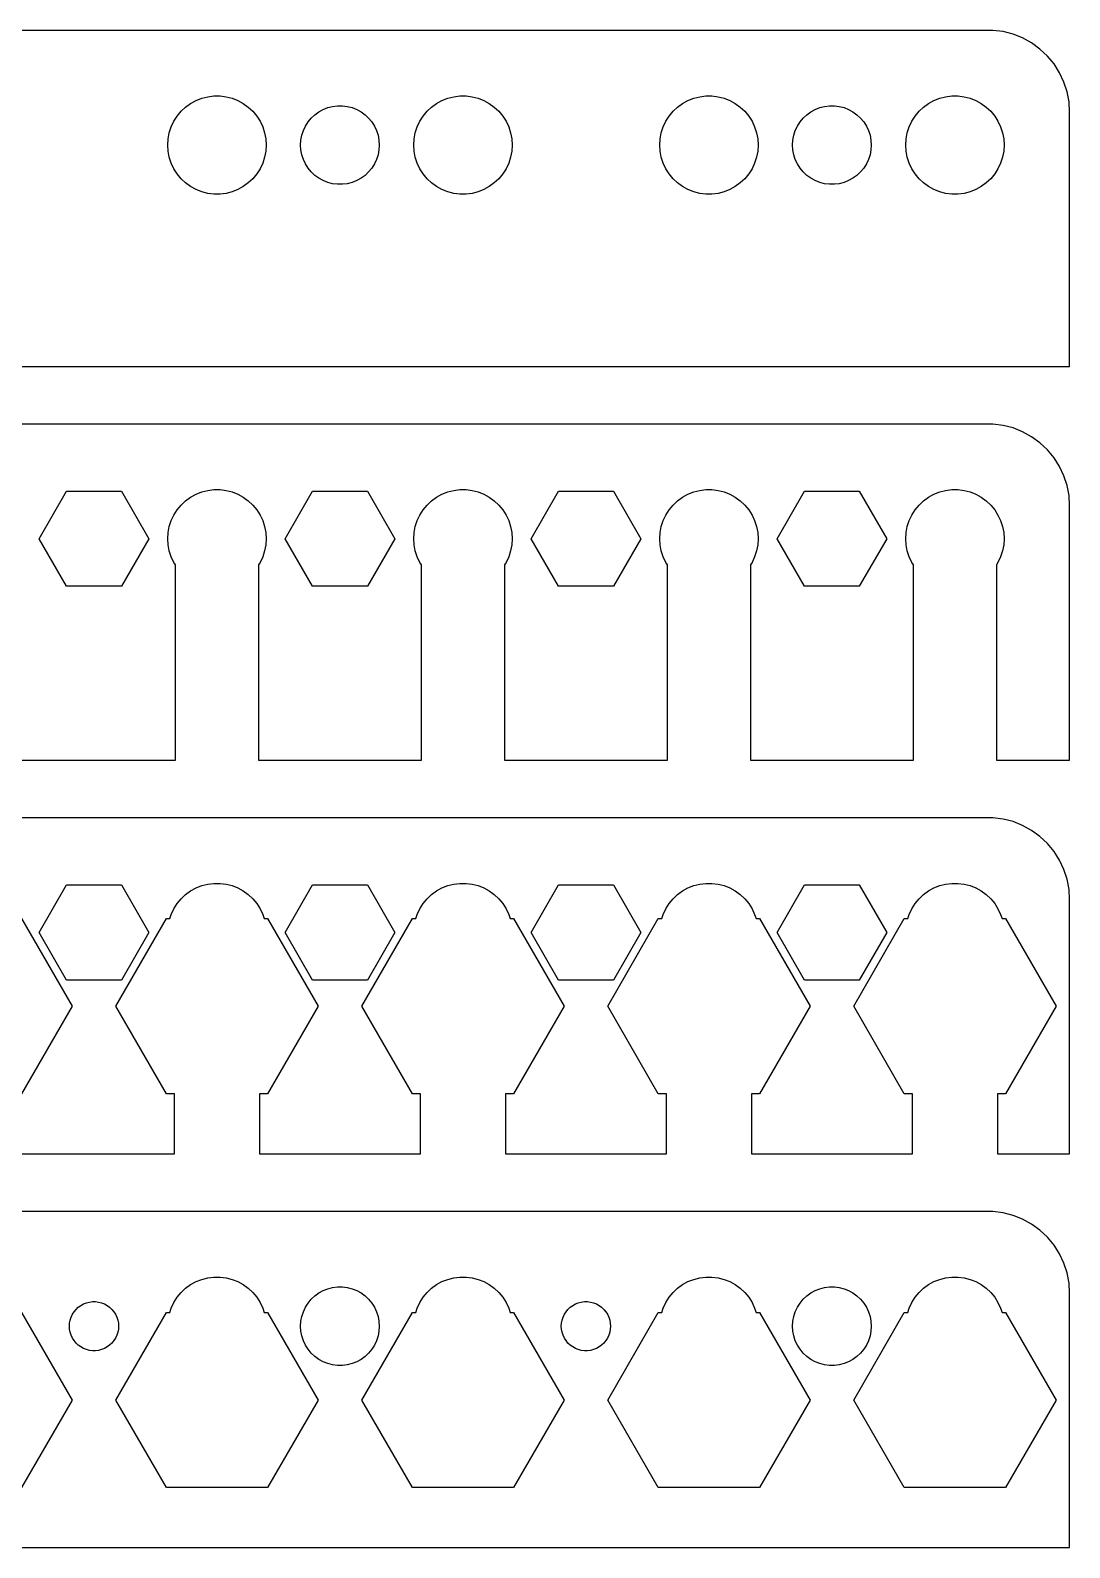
# Model space of a CAD drawing. Header units: metres. Extents: x -60 to 60, y 0 to 92.
# Drawn here: x -3.9 to 59.5, y 0 to 92.5 of the extents above; entities that cross this region are included whole.
import ezdxf

# ---------------------------------------------------------------- set-up
doc = ezdxf.new("R2010")
doc.units = ezdxf.units.M

msp = doc.modelspace()

# ---------------------------------------------------------------- linework, layer by layer
for p, q in [((54.8139, 92.4901), (-54.8139, 92.4901)), ((55.4369, 92.4114), (54.8139, 92.4901)), ((56.0451, 92.2553), (55.4369, 92.4114)), ((56.6289, 92.0241), (56.0451, 92.2553)), ((57.1791, 91.7216), (56.6289, 92.0241)), ((57.6871, 91.3526), (57.1791, 91.7216)), ((58.1448, 90.9227), (57.6871, 91.3526)), ((58.5451, 90.4389), (58.1448, 90.9227)), ((58.8815, 89.9088), (58.5451, 90.4389)), ((59.1489, 89.3406), (58.8815, 89.9088)), ((59.3429, 88.7434), (59.1489, 89.3406)), ((5.58772, 87.8115), (5.89252, 88.033)), ((5.89252, 88.033), (6.22266, 88.2145)), ((6.22266, 88.2145), (6.57294, 88.3532)), ((6.57294, 88.3532), (6.93785, 88.4469)), ((6.93785, 88.4469), (7.31161, 88.4941)), ((7.31161, 88.4941), (7.68837, 88.4941)), ((7.68837, 88.4941), (8.06213, 88.4469)), ((8.06213, 88.4469), (8.42705, 88.3532)), ((8.42705, 88.3532), (8.77733, 88.2145)), ((8.77733, 88.2145), (9.10747, 88.033)), ((9.10747, 88.033), (9.41226, 87.8115)), ((14.5503, 87.8575), (14.8493, 87.8953)), ((14.8493, 87.8953), (15.1507, 87.8953)), ((15.1507, 87.8953), (15.4497, 87.8575)), ((20.5877, 87.8115), (20.8925, 88.033)), ((20.8925, 88.033), (21.2227, 88.2145)), ((21.2227, 88.2145), (21.5729, 88.3532)), ((21.5729, 88.3532), (21.9379, 88.4469)), ((21.9379, 88.4469), (22.3116, 88.4941)), ((22.3116, 88.4941), (22.6884, 88.4941)), ((22.6884, 88.4941), (23.0621, 88.4469)), ((23.0621, 88.4469), (23.427, 88.3532)), ((23.427, 88.3532), (23.7773, 88.2145)), ((23.7773, 88.2145), (24.1075, 88.033)), ((24.1075, 88.033), (24.4123, 87.8115)), ((35.5877, 87.8115), (35.8925, 88.033)), ((35.8925, 88.033), (36.2227, 88.2145)), ((36.2227, 88.2145), (36.5729, 88.3532)), ((36.5729, 88.3532), (36.9379, 88.4469)), ((36.9379, 88.4469), (37.3116, 88.4941)), ((37.3116, 88.4941), (37.6884, 88.4941)), ((37.6884, 88.4941), (38.0621, 88.4469)), ((38.0621, 88.4469), (38.427, 88.3532)), ((38.427, 88.3532), (38.7773, 88.2145)), ((38.7773, 88.2145), (39.1075, 88.033)), ((39.1075, 88.033), (39.4123, 87.8115)), ((44.5503, 87.8575), (44.8493, 87.8953)), ((44.8493, 87.8953), (45.1507, 87.8953)), ((45.1507, 87.8953), (45.4497, 87.8575)), ((50.5877, 87.8115), (50.8925, 88.033)), ((50.8925, 88.033), (51.2227, 88.2145)), ((51.2227, 88.2145), (51.5729, 88.3532)), ((51.5729, 88.3532), (51.9379, 88.4469)), ((51.9379, 88.4469), (52.3116, 88.4941)), ((52.3116, 88.4941), (52.6884, 88.4941)), ((52.6884, 88.4941), (53.0621, 88.4469)), ((53.0621, 88.4469), (53.427, 88.3532)), ((53.427, 88.3532), (53.7773, 88.2145)), ((53.7773, 88.2145), (54.1075, 88.033)), ((54.1075, 88.033), (54.4123, 87.8115)), ((59.4606, 88.1267), (59.3429, 88.7434)), ((59.5, 87.5), (59.4606, 88.1267)), ((4.71066, 86.6044), (4.87108, 86.9453)), ((4.87108, 86.9453), (5.07294, 87.2634)), ((5.07294, 87.2634), (5.31308, 87.5536)), ((5.31308, 87.5536), (5.58772, 87.8115)), ((9.41226, 87.8115), (9.6869, 87.5536)), ((9.6869, 87.5536), (9.92705, 87.2634)), ((9.92705, 87.2634), (10.1289, 86.9453)), ((10.1289, 86.9453), (10.2893, 86.6044)), ((13.0583, 86.9107), (13.2505, 87.1429)), ((13.2505, 87.1429), (13.4702, 87.3492)), ((13.4702, 87.3492), (13.714, 87.5264)), ((13.714, 87.5264), (13.9781, 87.6716)), ((13.9781, 87.6716), (14.2583, 87.7825)), ((14.2583, 87.7825), (14.5503, 87.8575)), ((15.4497, 87.8575), (15.7416, 87.7825)), ((15.7416, 87.7825), (16.0219, 87.6716)), ((16.0219, 87.6716), (16.286, 87.5264)), ((16.286, 87.5264), (16.5298, 87.3492)), ((16.5298, 87.3492), (16.7495, 87.1429)), ((16.7495, 87.1429), (16.9416, 86.9107)), ((19.7107, 86.6044), (19.8711, 86.9453)), ((19.8711, 86.9453), (20.0729, 87.2634)), ((20.0729, 87.2634), (20.3131, 87.5536)), ((20.3131, 87.5536), (20.5877, 87.8115)), ((24.4123, 87.8115), (24.6869, 87.5536)), ((24.6869, 87.5536), (24.927, 87.2634)), ((24.927, 87.2634), (25.1289, 86.9453)), ((25.1289, 86.9453), (25.2893, 86.6044)), ((34.7107, 86.6044), (34.8711, 86.9453)), ((34.8711, 86.9453), (35.0729, 87.2634)), ((35.0729, 87.2634), (35.3131, 87.5536)), ((35.3131, 87.5536), (35.5877, 87.8115)), ((39.4123, 87.8115), (39.6869, 87.5536)), ((39.6869, 87.5536), (39.927, 87.2634)), ((39.927, 87.2634), (40.1289, 86.9453)), ((40.1289, 86.9453), (40.2893, 86.6044)), ((43.0583, 86.9107), (43.2505, 87.1429)), ((43.2505, 87.1429), (43.4702, 87.3492)), ((43.4702, 87.3492), (43.714, 87.5264)), ((43.714, 87.5264), (43.9781, 87.6716)), ((43.9781, 87.6716), (44.2583, 87.7825)), ((44.2583, 87.7825), (44.5503, 87.8575)), ((45.4497, 87.8575), (45.7416, 87.7825)), ((45.7416, 87.7825), (46.0219, 87.6716)), ((46.0219, 87.6716), (46.286, 87.5264)), ((46.286, 87.5264), (46.5298, 87.3492)), ((46.5298, 87.3492), (46.7495, 87.1429)), ((46.7495, 87.1429), (46.9416, 86.9107)), ((49.7107, 86.6044), (49.8711, 86.9453)), ((49.8711, 86.9453), (50.0729, 87.2634)), ((50.0729, 87.2634), (50.3131, 87.5536)), ((50.3131, 87.5536), (50.5877, 87.8115)), ((54.4123, 87.8115), (54.6869, 87.5536)), ((54.6869, 87.5536), (54.927, 87.2634)), ((54.927, 87.2634), (55.1289, 86.9453)), ((55.1289, 86.9453), (55.2893, 86.6044)), ((59.5, 72), (59.5, 87.5)), ((4.52365, 85.876), (4.59424, 86.2461)), ((4.59424, 86.2461), (4.71066, 86.6044)), ((10.2893, 86.6044), (10.4057, 86.2461)), ((10.4057, 86.2461), (10.4763, 85.876)), ((12.6189, 85.8008), (12.6754, 86.0968)), ((12.6754, 86.0968), (12.7685, 86.3835)), ((12.7685, 86.3835), (12.8969, 86.6562)), ((12.8969, 86.6562), (13.0583, 86.9107)), ((16.9416, 86.9107), (17.1031, 86.6562)), ((17.1031, 86.6562), (17.2315, 86.3835)), ((17.2315, 86.3835), (17.3246, 86.0968)), ((17.3246, 86.0968), (17.3811, 85.8008)), ((19.5237, 85.876), (19.5942, 86.2461)), ((19.5942, 86.2461), (19.7107, 86.6044)), ((25.2893, 86.6044), (25.4057, 86.2461)), ((25.4057, 86.2461), (25.4763, 85.876)), ((34.5237, 85.876), (34.5942, 86.2461)), ((34.5942, 86.2461), (34.7107, 86.6044)), ((40.2893, 86.6044), (40.4057, 86.2461)), ((40.4057, 86.2461), (40.4763, 85.876)), ((42.6189, 85.8008), (42.6754, 86.0968)), ((42.6754, 86.0968), (42.7685, 86.3835)), ((42.7685, 86.3835), (42.8969, 86.6562)), ((42.8969, 86.6562), (43.0583, 86.9107)), ((46.9416, 86.9107), (47.1031, 86.6562)), ((47.1031, 86.6562), (47.2315, 86.3835)), ((47.2315, 86.3835), (47.3246, 86.0968)), ((47.3246, 86.0968), (47.3811, 85.8008)), ((49.5237, 85.876), (49.5942, 86.2461)), ((49.5942, 86.2461), (49.7107, 86.6044)), ((55.2893, 86.6044), (55.4057, 86.2461)), ((55.4057, 86.2461), (55.4763, 85.876)), ((4.5, 85.5), (4.52365, 85.876)), ((4.52365, 85.124), (4.5, 85.5)), ((4.59424, 84.7539), (4.52365, 85.124)), ((10.4763, 85.124), (10.4057, 84.7539)), ((10.4763, 85.876), (10.5, 85.5)), ((10.5, 85.5), (10.4763, 85.124)), ((12.6, 85.5), (12.6189, 85.8008)), ((12.6189, 85.1992), (12.6, 85.5)), ((12.6754, 84.9031), (12.6189, 85.1992)), ((17.3811, 85.1992), (17.3246, 84.9031)), ((17.3811, 85.8008), (17.4, 85.5)), ((17.4, 85.5), (17.3811, 85.1992)), ((19.5, 85.5), (19.5237, 85.876)), ((19.5237, 85.124), (19.5, 85.5)), ((19.5942, 84.7539), (19.5237, 85.124)), ((25.4763, 85.124), (25.4057, 84.7539)), ((25.4763, 85.876), (25.5, 85.5)), ((25.5, 85.5), (25.4763, 85.124)), ((34.5, 85.5), (34.5237, 85.876)), ((34.5237, 85.124), (34.5, 85.5)), ((34.5942, 84.7539), (34.5237, 85.124)), ((40.4763, 85.124), (40.4057, 84.7539)), ((40.4763, 85.876), (40.5, 85.5)), ((40.5, 85.5), (40.4763, 85.124)), ((42.6, 85.5), (42.6189, 85.8008)), ((42.6189, 85.1992), (42.6, 85.5)), ((42.6754, 84.9031), (42.6189, 85.1992)), ((47.3811, 85.1992), (47.3246, 84.9031)), ((47.3811, 85.8008), (47.4, 85.5)), ((47.4, 85.5), (47.3811, 85.1992)), ((49.5, 85.5), (49.5237, 85.876)), ((49.5237, 85.124), (49.5, 85.5)), ((49.5942, 84.7539), (49.5237, 85.124)), ((55.4763, 85.124), (55.4057, 84.7539)), ((55.4763, 85.876), (55.5, 85.5)), ((55.5, 85.5), (55.4763, 85.124)), ((4.71066, 84.3956), (4.59424, 84.7539)), ((4.87108, 84.0547), (4.71066, 84.3956)), ((10.2893, 84.3956), (10.1289, 84.0547)), ((10.4057, 84.7539), (10.2893, 84.3956)), ((12.7685, 84.6165), (12.6754, 84.9031)), ((12.8969, 84.3438), (12.7685, 84.6165)), ((13.0583, 84.0893), (12.8969, 84.3438)), ((17.1031, 84.3438), (16.9416, 84.0893)), ((17.2315, 84.6165), (17.1031, 84.3438)), ((17.3246, 84.9031), (17.2315, 84.6165)), ((19.7107, 84.3956), (19.5942, 84.7539)), ((19.8711, 84.0547), (19.7107, 84.3956)), ((25.2893, 84.3956), (25.1289, 84.0547)), ((25.4057, 84.7539), (25.2893, 84.3956)), ((34.7107, 84.3956), (34.5942, 84.7539)), ((34.8711, 84.0547), (34.7107, 84.3956)), ((40.2893, 84.3956), (40.1289, 84.0547)), ((40.4057, 84.7539), (40.2893, 84.3956)), ((42.7685, 84.6165), (42.6754, 84.9031)), ((42.8969, 84.3438), (42.7685, 84.6165)), ((43.0583, 84.0893), (42.8969, 84.3438)), ((47.1031, 84.3438), (46.9416, 84.0893)), ((47.2315, 84.6165), (47.1031, 84.3438)), ((47.3246, 84.9031), (47.2315, 84.6165)), ((49.7107, 84.3956), (49.5942, 84.7539)), ((49.8711, 84.0547), (49.7107, 84.3956)), ((55.2893, 84.3956), (55.1289, 84.0547)), ((55.4057, 84.7539), (55.2893, 84.3956)), ((5.07294, 83.7366), (4.87108, 84.0547)), ((5.31308, 83.4464), (5.07294, 83.7366)), ((5.58772, 83.1884), (5.31308, 83.4464)), ((9.6869, 83.4464), (9.41226, 83.1884)), ((9.92705, 83.7366), (9.6869, 83.4464)), ((10.1289, 84.0547), (9.92705, 83.7366)), ((13.2505, 83.8571), (13.0583, 84.0893)), ((13.4702, 83.6508), (13.2505, 83.8571)), ((13.714, 83.4736), (13.4702, 83.6508)), ((13.9781, 83.3284), (13.714, 83.4736)), ((14.2583, 83.2175), (13.9781, 83.3284)), ((16.0219, 83.3284), (15.7416, 83.2175)), ((16.286, 83.4736), (16.0219, 83.3284)), ((16.5298, 83.6508), (16.286, 83.4736)), ((16.7495, 83.8571), (16.5298, 83.6508)), ((16.9416, 84.0893), (16.7495, 83.8571)), ((20.0729, 83.7366), (19.8711, 84.0547)), ((20.3131, 83.4464), (20.0729, 83.7366)), ((20.5877, 83.1884), (20.3131, 83.4464)), ((24.6869, 83.4464), (24.4123, 83.1884)), ((24.927, 83.7366), (24.6869, 83.4464)), ((25.1289, 84.0547), (24.927, 83.7366)), ((35.0729, 83.7366), (34.8711, 84.0547)), ((35.3131, 83.4464), (35.0729, 83.7366)), ((35.5877, 83.1884), (35.3131, 83.4464)), ((39.6869, 83.4464), (39.4123, 83.1884)), ((39.927, 83.7366), (39.6869, 83.4464)), ((40.1289, 84.0547), (39.927, 83.7366)), ((43.2505, 83.8571), (43.0583, 84.0893)), ((43.4702, 83.6508), (43.2505, 83.8571)), ((43.714, 83.4736), (43.4702, 83.6508)), ((43.9781, 83.3284), (43.714, 83.4736)), ((44.2583, 83.2175), (43.9781, 83.3284)), ((46.0219, 83.3284), (45.7416, 83.2175)), ((46.286, 83.4736), (46.0219, 83.3284)), ((46.5298, 83.6508), (46.286, 83.4736)), ((46.7495, 83.8571), (46.5298, 83.6508)), ((46.9416, 84.0893), (46.7495, 83.8571)), ((50.0729, 83.7366), (49.8711, 84.0547)), ((50.3131, 83.4464), (50.0729, 83.7366)), ((50.5877, 83.1884), (50.3131, 83.4464)), ((54.6869, 83.4464), (54.4123, 83.1884)), ((54.927, 83.7366), (54.6869, 83.4464)), ((55.1289, 84.0547), (54.927, 83.7366)), ((5.89252, 82.967), (5.58772, 83.1884)), ((6.22266, 82.7855), (5.89252, 82.967)), ((6.57294, 82.6468), (6.22266, 82.7855)), ((6.93785, 82.5531), (6.57294, 82.6468)), ((7.31161, 82.5059), (6.93785, 82.5531)), ((7.68837, 82.5059), (7.31161, 82.5059)), ((8.06213, 82.5531), (7.68837, 82.5059)), ((8.42705, 82.6468), (8.06213, 82.5531)), ((8.77733, 82.7855), (8.42705, 82.6468)), ((9.10747, 82.967), (8.77733, 82.7855)), ((9.41226, 83.1884), (9.10747, 82.967)), ((14.5503, 83.1425), (14.2583, 83.2175)), ((14.8493, 83.1047), (14.5503, 83.1425)), ((15.1507, 83.1047), (14.8493, 83.1047)), ((15.4497, 83.1425), (15.1507, 83.1047)), ((15.7416, 83.2175), (15.4497, 83.1425)), ((20.8925, 82.967), (20.5877, 83.1884)), ((21.2227, 82.7855), (20.8925, 82.967)), ((21.5729, 82.6468), (21.2227, 82.7855)), ((21.9379, 82.5531), (21.5729, 82.6468)), ((22.3116, 82.5059), (21.9379, 82.5531)), ((22.6884, 82.5059), (22.3116, 82.5059)), ((23.0621, 82.5531), (22.6884, 82.5059)), ((23.427, 82.6468), (23.0621, 82.5531)), ((23.7773, 82.7855), (23.427, 82.6468)), ((24.1075, 82.967), (23.7773, 82.7855)), ((24.4123, 83.1884), (24.1075, 82.967)), ((35.8925, 82.967), (35.5877, 83.1884)), ((36.2227, 82.7855), (35.8925, 82.967)), ((36.5729, 82.6468), (36.2227, 82.7855)), ((36.9379, 82.5531), (36.5729, 82.6468)), ((37.3116, 82.5059), (36.9379, 82.5531)), ((37.6884, 82.5059), (37.3116, 82.5059)), ((38.0621, 82.5531), (37.6884, 82.5059)), ((38.427, 82.6468), (38.0621, 82.5531)), ((38.7773, 82.7855), (38.427, 82.6468)), ((39.1075, 82.967), (38.7773, 82.7855)), ((39.4123, 83.1884), (39.1075, 82.967)), ((44.5503, 83.1425), (44.2583, 83.2175)), ((44.8493, 83.1047), (44.5503, 83.1425)), ((45.1507, 83.1047), (44.8493, 83.1047)), ((45.4497, 83.1425), (45.1507, 83.1047)), ((45.7416, 83.2175), (45.4497, 83.1425)), ((50.8925, 82.967), (50.5877, 83.1884)), ((51.2227, 82.7855), (50.8925, 82.967)), ((51.5729, 82.6468), (51.2227, 82.7855)), ((51.9379, 82.5531), (51.5729, 82.6468)), ((52.3116, 82.5059), (51.9379, 82.5531)), ((52.6884, 82.5059), (52.3116, 82.5059)), ((53.0621, 82.5531), (52.6884, 82.5059)), ((53.427, 82.6468), (53.0621, 82.5531)), ((53.7773, 82.7855), (53.427, 82.6468)), ((54.1075, 82.967), (53.7773, 82.7855)), ((54.4123, 83.1884), (54.1075, 82.967)), ((-59.5, 72), (59.5, 72)), ((54.8139, 68.4901), (-54.8139, 68.4901)), ((55.4369, 68.4114), (54.8139, 68.4901)), ((56.0451, 68.2553), (55.4369, 68.4114)), ((56.6289, 68.0241), (56.0451, 68.2553)), ((57.1791, 67.7216), (56.6289, 68.0241)), ((57.6871, 67.3526), (57.1791, 67.7216)), ((58.1448, 66.9227), (57.6871, 67.3526)), ((58.5451, 66.4389), (58.1448, 66.9227)), ((58.8815, 65.9088), (58.5451, 66.4389)), ((59.1489, 65.3406), (58.8815, 65.9088)), ((59.3429, 64.7434), (59.1489, 65.3406)), ((59.4606, 64.1267), (59.3429, 64.7434)), ((-3.34659, 61.5), (-1.67329, 64.3982)), ((-1.67329, 64.3982), (1.67329, 64.3982)), ((1.67329, 64.3982), (3.34659, 61.5)), ((5.58772, 63.8115), (5.89252, 64.033)), ((5.89252, 64.033), (6.22266, 64.2145)), ((6.22266, 64.2145), (6.57294, 64.3532)), ((6.57294, 64.3532), (6.93785, 64.4469)), ((6.93785, 64.4469), (7.31161, 64.4941)), ((7.31161, 64.4941), (7.68837, 64.4941)), ((7.68837, 64.4941), (8.06213, 64.4469)), ((8.06213, 64.4469), (8.42705, 64.3532)), ((8.42705, 64.3532), (8.77733, 64.2145)), ((8.77733, 64.2145), (9.10747, 64.033)), ((9.10747, 64.033), (9.41226, 63.8115)), ((11.6534, 61.5), (13.3267, 64.3982)), ((13.3267, 64.3982), (16.6733, 64.3982)), ((16.6733, 64.3982), (18.3466, 61.5)), ((20.5877, 63.8115), (20.8925, 64.033)), ((20.8925, 64.033), (21.2227, 64.2145)), ((21.2227, 64.2145), (21.5729, 64.3532)), ((21.5729, 64.3532), (21.9379, 64.4469)), ((21.9379, 64.4469), (22.3116, 64.4941)), ((22.3116, 64.4941), (22.6884, 64.4941)), ((22.6884, 64.4941), (23.0621, 64.4469)), ((23.0621, 64.4469), (23.427, 64.3532)), ((23.427, 64.3532), (23.7773, 64.2145)), ((23.7773, 64.2145), (24.1075, 64.033)), ((24.1075, 64.033), (24.4123, 63.8115)), ((26.6534, 61.5), (28.3267, 64.3982)), ((28.3267, 64.3982), (31.6733, 64.3982)), ((31.6733, 64.3982), (33.3466, 61.5)), ((35.5877, 63.8115), (35.8925, 64.033)), ((35.8925, 64.033), (36.2227, 64.2145)), ((36.2227, 64.2145), (36.5729, 64.3532)), ((36.5729, 64.3532), (36.9379, 64.4469)), ((36.9379, 64.4469), (37.3116, 64.4941)), ((37.3116, 64.4941), (37.6884, 64.4941)), ((37.6884, 64.4941), (38.0621, 64.4469)), ((38.0621, 64.4469), (38.427, 64.3532)), ((38.427, 64.3532), (38.7773, 64.2145)), ((38.7773, 64.2145), (39.1075, 64.033)), ((39.1075, 64.033), (39.4123, 63.8115)), ((41.6534, 61.5), (43.3267, 64.3982)), ((43.3267, 64.3982), (46.6733, 64.3982)), ((46.6733, 64.3982), (48.3466, 61.5)), ((50.5877, 63.8115), (50.8925, 64.033)), ((50.8925, 64.033), (51.2227, 64.2145)), ((51.2227, 64.2145), (51.5729, 64.3532)), ((51.5729, 64.3532), (51.9379, 64.4469)), ((51.9379, 64.4469), (52.3116, 64.4941)), ((52.3116, 64.4941), (52.6884, 64.4941)), ((52.6884, 64.4941), (53.0621, 64.4469)), ((53.0621, 64.4469), (53.427, 64.3532)), ((53.427, 64.3532), (53.7773, 64.2145)), ((53.7773, 64.2145), (54.1075, 64.033)), ((54.1075, 64.033), (54.4123, 63.8115)), ((59.5, 63.5), (59.4606, 64.1267)), ((4.71066, 62.6044), (4.87108, 62.9453)), ((4.87108, 62.9453), (5.07294, 63.2634)), ((5.07294, 63.2634), (5.31308, 63.5536)), ((5.31308, 63.5536), (5.58772, 63.8115)), ((9.41226, 63.8115), (9.6869, 63.5536)), ((9.6869, 63.5536), (9.92705, 63.2634)), ((9.92705, 63.2634), (10.1289, 62.9453)), ((10.1289, 62.9453), (10.2893, 62.6044)), ((19.7107, 62.6044), (19.8711, 62.9453)), ((19.8711, 62.9453), (20.0729, 63.2634)), ((20.0729, 63.2634), (20.3131, 63.5536)), ((20.3131, 63.5536), (20.5877, 63.8115)), ((24.4123, 63.8115), (24.6869, 63.5536)), ((24.6869, 63.5536), (24.927, 63.2634)), ((24.927, 63.2634), (25.1289, 62.9453)), ((25.1289, 62.9453), (25.2893, 62.6044)), ((34.7107, 62.6044), (34.8711, 62.9453)), ((34.8711, 62.9453), (35.0729, 63.2634)), ((35.0729, 63.2634), (35.3131, 63.5536)), ((35.3131, 63.5536), (35.5877, 63.8115)), ((39.4123, 63.8115), (39.6869, 63.5536)), ((39.6869, 63.5536), (39.927, 63.2634)), ((39.927, 63.2634), (40.1289, 62.9453)), ((40.1289, 62.9453), (40.2893, 62.6044)), ((49.7107, 62.6044), (49.8711, 62.9453)), ((49.8711, 62.9453), (50.0729, 63.2634)), ((50.0729, 63.2634), (50.3131, 63.5536)), ((50.3131, 63.5536), (50.5877, 63.8115)), ((54.4123, 63.8115), (54.6869, 63.5536)), ((54.6869, 63.5536), (54.927, 63.2634)), ((54.927, 63.2634), (55.1289, 62.9453)), ((55.1289, 62.9453), (55.2893, 62.6044)), ((59.5, 48), (59.5, 63.5)), ((4.52365, 61.876), (4.59424, 62.2461)), ((4.59424, 62.2461), (4.71066, 62.6044)), ((10.2893, 62.6044), (10.4057, 62.2461)), ((10.4057, 62.2461), (10.4763, 61.876)), ((19.5237, 61.876), (19.5942, 62.2461)), ((19.5942, 62.2461), (19.7107, 62.6044)), ((25.2893, 62.6044), (25.4057, 62.2461)), ((25.4057, 62.2461), (25.4763, 61.876)), ((34.5237, 61.876), (34.5942, 62.2461)), ((34.5942, 62.2461), (34.7107, 62.6044)), ((40.2893, 62.6044), (40.4057, 62.2461)), ((40.4057, 62.2461), (40.4763, 61.876)), ((49.5237, 61.876), (49.5942, 62.2461)), ((49.5942, 62.2461), (49.7107, 62.6044)), ((55.2893, 62.6044), (55.4057, 62.2461)), ((55.4057, 62.2461), (55.4763, 61.876)), ((-1.67329, 58.6018), (-3.34659, 61.5)), ((3.34659, 61.5), (1.67329, 58.6018)), ((4.5, 61.5), (4.52365, 61.876)), ((4.52365, 61.124), (4.5, 61.5)), ((4.59424, 60.7539), (4.52365, 61.124)), ((10.4763, 61.124), (10.4057, 60.7539)), ((10.4763, 61.876), (10.5, 61.5)), ((10.5, 61.5), (10.4763, 61.124)), ((13.3267, 58.6018), (11.6534, 61.5)), ((18.3466, 61.5), (16.6733, 58.6018)), ((19.5, 61.5), (19.5237, 61.876)), ((19.5237, 61.124), (19.5, 61.5)), ((19.5942, 60.7539), (19.5237, 61.124)), ((25.4763, 61.124), (25.4057, 60.7539)), ((25.4763, 61.876), (25.5, 61.5)), ((25.5, 61.5), (25.4763, 61.124)), ((28.3267, 58.6018), (26.6534, 61.5)), ((33.3466, 61.5), (31.6733, 58.6018)), ((34.5, 61.5), (34.5237, 61.876)), ((34.5237, 61.124), (34.5, 61.5)), ((34.5942, 60.7539), (34.5237, 61.124)), ((40.4763, 61.124), (40.4057, 60.7539)), ((40.4763, 61.876), (40.5, 61.5)), ((40.5, 61.5), (40.4763, 61.124)), ((43.3267, 58.6018), (41.6534, 61.5)), ((48.3466, 61.5), (46.6733, 58.6018)), ((49.5, 61.5), (49.5237, 61.876)), ((49.5237, 61.124), (49.5, 61.5)), ((49.5942, 60.7539), (49.5237, 61.124)), ((55.4763, 61.124), (55.4057, 60.7539)), ((55.4763, 61.876), (55.5, 61.5)), ((55.5, 61.5), (55.4763, 61.124)), ((4.71066, 60.3956), (4.59424, 60.7539)), ((4.87108, 60.0547), (4.71066, 60.3956)), ((10.2893, 60.3956), (10.1289, 60.0547)), ((10.4057, 60.7539), (10.2893, 60.3956)), ((19.7107, 60.3956), (19.5942, 60.7539)), ((19.8711, 60.0547), (19.7107, 60.3956)), ((25.2893, 60.3956), (25.1289, 60.0547)), ((25.4057, 60.7539), (25.2893, 60.3956)), ((34.7107, 60.3956), (34.5942, 60.7539)), ((34.8711, 60.0547), (34.7107, 60.3956)), ((40.2893, 60.3956), (40.1289, 60.0547)), ((40.4057, 60.7539), (40.2893, 60.3956)), ((49.7107, 60.3956), (49.5942, 60.7539)), ((49.8711, 60.0547), (49.7107, 60.3956)), ((55.2893, 60.3956), (55.1289, 60.0547)), ((55.4057, 60.7539), (55.2893, 60.3956)), ((4.96927, 59.9), (4.87108, 60.0547)), ((4.96927, 48), (4.96927, 59.9)), ((10.1289, 60.0547), (10.0307, 59.9)), ((10.0307, 59.9), (10.0307, 48)), ((19.9693, 59.9), (19.8711, 60.0547)), ((19.9693, 48), (19.9693, 59.9)), ((25.1289, 60.0547), (25.0307, 59.9)), ((25.0307, 59.9), (25.0307, 48)), ((34.9693, 59.9), (34.8711, 60.0547)), ((34.9693, 48), (34.9693, 59.9)), ((40.1289, 60.0547), (40.0307, 59.9)), ((40.0307, 59.9), (40.0307, 48)), ((49.9693, 59.9), (49.8711, 60.0547)), ((49.9693, 48), (49.9693, 59.9)), ((55.1289, 60.0547), (55.0307, 59.9)), ((55.0307, 59.9), (55.0307, 48)), ((1.67329, 58.6018), (-1.67329, 58.6018)), ((16.6733, 58.6018), (13.3267, 58.6018)), ((31.6733, 58.6018), (28.3267, 58.6018)), ((46.6733, 58.6018), (43.3267, 58.6018)), ((-4.96927, 48), (4.96927, 48)), ((10.0307, 48), (19.9693, 48)), ((25.0307, 48), (34.9693, 48)), ((40.0307, 48), (49.9693, 48)), ((55.0307, 48), (59.5, 48)), ((54.8139, 44.4901), (-54.8139, 44.4901)), ((55.4369, 44.4114), (54.8139, 44.4901)), ((56.0451, 44.2553), (55.4369, 44.4114)), ((56.6289, 44.0241), (56.0451, 44.2553)), ((57.1791, 43.7216), (56.6289, 44.0241)), ((57.6871, 43.3526), (57.1791, 43.7216)), ((58.1448, 42.9227), (57.6871, 43.3526)), ((58.5451, 42.4389), (58.1448, 42.9227)), ((58.8815, 41.9088), (58.5451, 42.4389)), ((59.1489, 41.3406), (58.8815, 41.9088)), ((59.3429, 40.7434), (59.1489, 41.3406)), ((59.4606, 40.1267), (59.3429, 40.7434)), ((-3.34659, 37.5), (-1.67329, 40.3982)), ((-1.67329, 40.3982), (1.67329, 40.3982)), ((1.67329, 40.3982), (3.34659, 37.5)), ((5.31308, 39.5536), (5.58772, 39.8115)), ((5.58772, 39.8115), (5.89252, 40.033)), ((5.89252, 40.033), (6.22266, 40.2145)), ((6.22266, 40.2145), (6.57294, 40.3532)), ((6.57294, 40.3532), (6.93785, 40.4469)), ((6.93785, 40.4469), (7.31161, 40.4941)), ((7.31161, 40.4941), (7.68837, 40.4941)), ((7.68837, 40.4941), (8.06213, 40.4469)), ((8.06213, 40.4469), (8.42705, 40.3532)), ((8.42705, 40.3532), (8.77733, 40.2145)), ((8.77733, 40.2145), (9.10747, 40.033)), ((9.10747, 40.033), (9.41226, 39.8115)), ((9.41226, 39.8115), (9.6869, 39.5536)), ((11.6534, 37.5), (13.3267, 40.3982)), ((13.3267, 40.3982), (16.6733, 40.3982)), ((16.6733, 40.3982), (18.3466, 37.5)), ((20.3131, 39.5536), (20.5877, 39.8115)), ((20.5877, 39.8115), (20.8925, 40.033)), ((20.8925, 40.033), (21.2227, 40.2145)), ((21.2227, 40.2145), (21.5729, 40.3532)), ((21.5729, 40.3532), (21.9379, 40.4469)), ((21.9379, 40.4469), (22.3116, 40.4941)), ((22.3116, 40.4941), (22.6884, 40.4941)), ((22.6884, 40.4941), (23.0621, 40.4469)), ((23.0621, 40.4469), (23.427, 40.3532)), ((23.427, 40.3532), (23.7773, 40.2145)), ((23.7773, 40.2145), (24.1075, 40.033)), ((24.1075, 40.033), (24.4123, 39.8115)), ((24.4123, 39.8115), (24.6869, 39.5536)), ((26.6534, 37.5), (28.3267, 40.3982)), ((28.3267, 40.3982), (31.6733, 40.3982)), ((31.6733, 40.3982), (33.3466, 37.5)), ((35.3131, 39.5536), (35.5877, 39.8115)), ((35.5877, 39.8115), (35.8925, 40.033)), ((35.8925, 40.033), (36.2227, 40.2145)), ((36.2227, 40.2145), (36.5729, 40.3532)), ((36.5729, 40.3532), (36.9379, 40.4469)), ((36.9379, 40.4469), (37.3116, 40.4941)), ((37.3116, 40.4941), (37.6884, 40.4941)), ((37.6884, 40.4941), (38.0621, 40.4469)), ((38.0621, 40.4469), (38.427, 40.3532)), ((38.427, 40.3532), (38.7773, 40.2145)), ((38.7773, 40.2145), (39.1075, 40.033)), ((39.1075, 40.033), (39.4123, 39.8115)), ((39.4123, 39.8115), (39.6869, 39.5536)), ((41.6534, 37.5), (43.3267, 40.3982)), ((43.3267, 40.3982), (46.6733, 40.3982)), ((46.6733, 40.3982), (48.3466, 37.5)), ((50.3131, 39.5536), (50.5877, 39.8115)), ((50.5877, 39.8115), (50.8925, 40.033)), ((50.8925, 40.033), (51.2227, 40.2145)), ((51.2227, 40.2145), (51.5729, 40.3532)), ((51.5729, 40.3532), (51.9379, 40.4469)), ((51.9379, 40.4469), (52.3116, 40.4941)), ((52.3116, 40.4941), (52.6884, 40.4941)), ((52.6884, 40.4941), (53.0621, 40.4469)), ((53.0621, 40.4469), (53.427, 40.3532)), ((53.427, 40.3532), (53.7773, 40.2145)), ((53.7773, 40.2145), (54.1075, 40.033)), ((54.1075, 40.033), (54.4123, 39.8115)), ((54.4123, 39.8115), (54.6869, 39.5536)), ((59.5, 39.5), (59.4606, 40.1267)), ((4.71066, 38.6044), (4.87108, 38.9453)), ((4.87108, 38.9453), (5.07294, 39.2634)), ((5.07294, 39.2634), (5.31308, 39.5536)), ((9.6869, 39.5536), (9.92705, 39.2634)), ((9.92705, 39.2634), (10.1289, 38.9453)), ((10.1289, 38.9453), (10.2893, 38.6044)), ((19.7107, 38.6044), (19.8711, 38.9453)), ((19.8711, 38.9453), (20.0729, 39.2634)), ((20.0729, 39.2634), (20.3131, 39.5536)), ((24.6869, 39.5536), (24.927, 39.2634)), ((24.927, 39.2634), (25.1289, 38.9453)), ((25.1289, 38.9453), (25.2893, 38.6044)), ((34.7107, 38.6044), (34.8711, 38.9453)), ((34.8711, 38.9453), (35.0729, 39.2634)), ((35.0729, 39.2634), (35.3131, 39.5536)), ((39.6869, 39.5536), (39.927, 39.2634)), ((39.927, 39.2634), (40.1289, 38.9453)), ((40.1289, 38.9453), (40.2893, 38.6044)), ((49.7107, 38.6044), (49.8711, 38.9453)), ((49.8711, 38.9453), (50.0729, 39.2634)), ((50.0729, 39.2634), (50.3131, 39.5536)), ((54.6869, 39.5536), (54.927, 39.2634)), ((54.927, 39.2634), (55.1289, 38.9453)), ((55.1289, 38.9453), (55.2893, 38.6044)), ((59.5, 24), (59.5, 39.5)), ((-4.41501, 38.3434), (-1.33, 33)), ((1.33, 33), (4.41501, 38.3434)), ((4.41501, 38.3434), (4.62585, 38.3434)), ((4.62585, 38.3434), (4.71066, 38.6044)), ((10.2893, 38.6044), (10.3741, 38.3434)), ((10.3741, 38.3434), (10.585, 38.3434)), ((10.585, 38.3434), (13.67, 33)), ((16.33, 33), (19.415, 38.3434)), ((19.415, 38.3434), (19.6259, 38.3434)), ((19.6259, 38.3434), (19.7107, 38.6044)), ((25.2893, 38.6044), (25.3741, 38.3434)), ((25.3741, 38.3434), (25.585, 38.3434)), ((25.585, 38.3434), (28.67, 33)), ((31.33, 33), (34.415, 38.3434)), ((34.415, 38.3434), (34.6259, 38.3434)), ((34.6259, 38.3434), (34.7107, 38.6044)), ((40.2893, 38.6044), (40.3741, 38.3434)), ((40.3741, 38.3434), (40.585, 38.3434)), ((40.585, 38.3434), (43.67, 33)), ((46.33, 33), (49.415, 38.3434)), ((49.415, 38.3434), (49.6259, 38.3434)), ((49.6259, 38.3434), (49.7107, 38.6044)), ((55.2893, 38.6044), (55.3741, 38.3434)), ((55.3741, 38.3434), (55.585, 38.3434)), ((55.585, 38.3434), (58.67, 33)), ((-1.67329, 34.6018), (-3.34659, 37.5)), ((3.34659, 37.5), (1.67329, 34.6018)), ((13.3267, 34.6018), (11.6534, 37.5)), ((18.3466, 37.5), (16.6733, 34.6018)), ((28.3267, 34.6018), (26.6534, 37.5)), ((33.3466, 37.5), (31.6733, 34.6018)), ((43.3267, 34.6018), (41.6534, 37.5)), ((48.3466, 37.5), (46.6733, 34.6018)), ((1.67329, 34.6018), (-1.67329, 34.6018)), ((16.6733, 34.6018), (13.3267, 34.6018)), ((31.6733, 34.6018), (28.3267, 34.6018)), ((46.6733, 34.6018), (43.3267, 34.6018)), ((-1.33, 33), (-4.41501, 27.6566)), ((4.41501, 27.6566), (1.33, 33)), ((13.67, 33), (10.585, 27.6566)), ((19.415, 27.6566), (16.33, 33)), ((28.67, 33), (25.585, 27.6566)), ((34.415, 27.6566), (31.33, 33)), ((43.67, 33), (40.585, 27.6566)), ((49.415, 27.6566), (46.33, 33)), ((58.67, 33), (55.585, 27.6566)), ((4.90581, 27.6566), (4.41501, 27.6566)), ((4.90581, 24), (4.90581, 27.6566)), ((10.585, 27.6566), (10.0942, 27.6566)), ((10.0942, 27.6566), (10.0942, 24)), ((19.9058, 27.6566), (19.415, 27.6566)), ((19.9058, 24), (19.9058, 27.6566)), ((25.585, 27.6566), (25.0942, 27.6566)), ((25.0942, 27.6566), (25.0942, 24)), ((34.9058, 27.6566), (34.415, 27.6566)), ((34.9058, 24), (34.9058, 27.6566)), ((40.585, 27.6566), (40.0942, 27.6566)), ((40.0942, 27.6566), (40.0942, 24)), ((49.9058, 27.6566), (49.415, 27.6566)), ((49.9058, 24), (49.9058, 27.6566)), ((55.585, 27.6566), (55.0942, 27.6566)), ((55.0942, 27.6566), (55.0942, 24)), ((-4.90581, 24), (4.90581, 24)), ((10.0942, 24), (19.9058, 24)), ((25.0942, 24), (34.9058, 24)), ((40.0942, 24), (49.9058, 24)), ((55.0942, 24), (59.5, 24)), ((54.8139, 20.4901), (-54.8139, 20.4901)), ((55.4369, 20.4114), (54.8139, 20.4901)), ((56.0451, 20.2553), (55.4369, 20.4114)), ((56.6289, 20.0241), (56.0451, 20.2553)), ((57.1791, 19.7216), (56.6289, 20.0241)), ((57.6871, 19.3526), (57.1791, 19.7216)), ((58.1448, 18.9227), (57.6871, 19.3526)), ((58.5451, 18.4389), (58.1448, 18.9227)), ((58.8815, 17.9088), (58.5451, 18.4389)), ((59.1489, 17.3406), (58.8815, 17.9088)), ((59.3429, 16.7434), (59.1489, 17.3406)), ((59.4606, 16.1267), (59.3429, 16.7434)), ((5.31308, 15.5536), (5.58772, 15.8115)), ((5.58772, 15.8115), (5.89252, 16.033)), ((5.89252, 16.033), (6.22266, 16.2145)), ((6.22266, 16.2145), (6.57294, 16.3532)), ((6.57294, 16.3532), (6.93785, 16.4469)), ((6.93785, 16.4469), (7.31161, 16.4941)), ((7.31161, 16.4941), (7.68837, 16.4941)), ((7.68837, 16.4941), (8.06213, 16.4469)), ((8.06213, 16.4469), (8.42705, 16.3532)), ((8.42705, 16.3532), (8.77733, 16.2145)), ((8.77733, 16.2145), (9.10747, 16.033)), ((9.10747, 16.033), (9.41226, 15.8115)), ((9.41226, 15.8115), (9.6869, 15.5536)), ((13.9781, 15.6716), (14.2583, 15.7825)), ((14.2583, 15.7825), (14.5503, 15.8575)), ((14.5503, 15.8575), (14.8493, 15.8953)), ((14.8493, 15.8953), (15.1507, 15.8953)), ((15.1507, 15.8953), (15.4497, 15.8575)), ((15.4497, 15.8575), (15.7416, 15.7825)), ((15.7416, 15.7825), (16.0219, 15.6716)), ((20.3131, 15.5536), (20.5877, 15.8115)), ((20.5877, 15.8115), (20.8925, 16.033)), ((20.8925, 16.033), (21.2227, 16.2145)), ((21.2227, 16.2145), (21.5729, 16.3532)), ((21.5729, 16.3532), (21.9379, 16.4469)), ((21.9379, 16.4469), (22.3116, 16.4941)), ((22.3116, 16.4941), (22.6884, 16.4941)), ((22.6884, 16.4941), (23.0621, 16.4469)), ((23.0621, 16.4469), (23.427, 16.3532)), ((23.427, 16.3532), (23.7773, 16.2145)), ((23.7773, 16.2145), (24.1075, 16.033)), ((24.1075, 16.033), (24.4123, 15.8115)), ((24.4123, 15.8115), (24.6869, 15.5536)), ((35.3131, 15.5536), (35.5877, 15.8115)), ((35.5877, 15.8115), (35.8925, 16.033)), ((35.8925, 16.033), (36.2227, 16.2145)), ((36.2227, 16.2145), (36.5729, 16.3532)), ((36.5729, 16.3532), (36.9379, 16.4469)), ((36.9379, 16.4469), (37.3116, 16.4941)), ((37.3116, 16.4941), (37.6884, 16.4941)), ((37.6884, 16.4941), (38.0621, 16.4469)), ((38.0621, 16.4469), (38.427, 16.3532)), ((38.427, 16.3532), (38.7773, 16.2145)), ((38.7773, 16.2145), (39.1075, 16.033)), ((39.1075, 16.033), (39.4123, 15.8115)), ((39.4123, 15.8115), (39.6869, 15.5536)), ((43.9781, 15.6716), (44.2583, 15.7825)), ((44.2583, 15.7825), (44.5503, 15.8575)), ((44.5503, 15.8575), (44.8493, 15.8953)), ((44.8493, 15.8953), (45.1507, 15.8953)), ((45.1507, 15.8953), (45.4497, 15.8575)), ((45.4497, 15.8575), (45.7416, 15.7825)), ((45.7416, 15.7825), (46.0219, 15.6716)), ((50.3131, 15.5536), (50.5877, 15.8115)), ((50.5877, 15.8115), (50.8925, 16.033)), ((50.8925, 16.033), (51.2227, 16.2145)), ((51.2227, 16.2145), (51.5729, 16.3532)), ((51.5729, 16.3532), (51.9379, 16.4469)), ((51.9379, 16.4469), (52.3116, 16.4941)), ((52.3116, 16.4941), (52.6884, 16.4941)), ((52.6884, 16.4941), (53.0621, 16.4469)), ((53.0621, 16.4469), (53.427, 16.3532)), ((53.427, 16.3532), (53.7773, 16.2145)), ((53.7773, 16.2145), (54.1075, 16.033)), ((54.1075, 16.033), (54.4123, 15.8115)), ((54.4123, 15.8115), (54.6869, 15.5536)), ((59.5, 15.5), (59.4606, 16.1267)), ((-0.80373, 14.7665), (-0.63866, 14.8572)), ((-0.63866, 14.8572), (-0.46352, 14.9266)), ((-0.46352, 14.9266), (-0.28107, 14.9734)), ((-0.28107, 14.9734), (-0.09418, 14.997)), ((-0.09418, 14.997), (0.09418, 14.997)), ((0.09418, 14.997), (0.28107, 14.9734)), ((0.28107, 14.9734), (0.46352, 14.9266)), ((0.46352, 14.9266), (0.63866, 14.8572)), ((0.63866, 14.8572), (0.80373, 14.7665)), ((4.71066, 14.6044), (4.87108, 14.9453)), ((4.87108, 14.9453), (5.07294, 15.2634)), ((5.07294, 15.2634), (5.31308, 15.5536)), ((9.6869, 15.5536), (9.92705, 15.2634)), ((9.92705, 15.2634), (10.1289, 14.9453)), ((10.1289, 14.9453), (10.2893, 14.6044)), ((12.8969, 14.6562), (13.0583, 14.9107)), ((13.0583, 14.9107), (13.2505, 15.1429)), ((13.2505, 15.1429), (13.4702, 15.3492)), ((13.4702, 15.3492), (13.714, 15.5264)), ((13.714, 15.5264), (13.9781, 15.6716)), ((16.0219, 15.6716), (16.286, 15.5264)), ((16.286, 15.5264), (16.5298, 15.3492)), ((16.5298, 15.3492), (16.7495, 15.1429)), ((16.7495, 15.1429), (16.9416, 14.9107)), ((16.9416, 14.9107), (17.1031, 14.6562)), ((19.7107, 14.6044), (19.8711, 14.9453)), ((19.8711, 14.9453), (20.0729, 15.2634)), ((20.0729, 15.2634), (20.3131, 15.5536)), ((24.6869, 15.5536), (24.927, 15.2634)), ((24.927, 15.2634), (25.1289, 14.9453)), ((25.1289, 14.9453), (25.2893, 14.6044)), ((29.1963, 14.7665), (29.3613, 14.8572)), ((29.3613, 14.8572), (29.5365, 14.9266)), ((29.5365, 14.9266), (29.7189, 14.9734)), ((29.7189, 14.9734), (29.9058, 14.997)), ((29.9058, 14.997), (30.0942, 14.997)), ((30.0942, 14.997), (30.2811, 14.9734)), ((30.2811, 14.9734), (30.4635, 14.9266)), ((30.4635, 14.9266), (30.6387, 14.8572)), ((30.6387, 14.8572), (30.8037, 14.7665)), ((34.7107, 14.6044), (34.8711, 14.9453)), ((34.8711, 14.9453), (35.0729, 15.2634)), ((35.0729, 15.2634), (35.3131, 15.5536)), ((39.6869, 15.5536), (39.927, 15.2634)), ((39.927, 15.2634), (40.1289, 14.9453)), ((40.1289, 14.9453), (40.2893, 14.6044)), ((42.8969, 14.6562), (43.0583, 14.9107)), ((43.0583, 14.9107), (43.2505, 15.1429)), ((43.2505, 15.1429), (43.4702, 15.3492)), ((43.4702, 15.3492), (43.714, 15.5264)), ((43.714, 15.5264), (43.9781, 15.6716)), ((46.0219, 15.6716), (46.286, 15.5264)), ((46.286, 15.5264), (46.5298, 15.3492)), ((46.5298, 15.3492), (46.7495, 15.1429)), ((46.7495, 15.1429), (46.9416, 14.9107)), ((46.9416, 14.9107), (47.1031, 14.6562)), ((49.7107, 14.6044), (49.8711, 14.9453)), ((49.8711, 14.9453), (50.0729, 15.2634)), ((50.0729, 15.2634), (50.3131, 15.5536)), ((54.6869, 15.5536), (54.927, 15.2634)), ((54.927, 15.2634), (55.1289, 14.9453)), ((55.1289, 14.9453), (55.2893, 14.6044)), ((59.5, 0), (59.5, 15.5)), ((-4.41501, 14.3434), (-1.33, 9)), ((-1.45287, 13.873), (-1.39465, 14.0522)), ((-1.39465, 14.0522), (-1.31445, 14.2226)), ((-1.31445, 14.2226), (-1.21352, 14.3817)), ((-1.21352, 14.3817), (-1.09344, 14.5268)), ((-1.09344, 14.5268), (-0.95613, 14.6558)), ((-0.95613, 14.6558), (-0.80373, 14.7665)), ((0.80373, 14.7665), (0.95613, 14.6558)), ((0.95613, 14.6558), (1.09344, 14.5268)), ((1.09344, 14.5268), (1.21352, 14.3817)), ((1.21352, 14.3817), (1.31445, 14.2226)), ((1.31445, 14.2226), (1.39465, 14.0522)), ((1.33, 9), (4.41501, 14.3434)), ((1.39465, 14.0522), (1.45287, 13.873)), ((4.41501, 14.3434), (4.62585, 14.3434)), ((4.62585, 14.3434), (4.71066, 14.6044)), ((10.2893, 14.6044), (10.3741, 14.3434)), ((10.3741, 14.3434), (10.585, 14.3434)), ((10.585, 14.3434), (13.67, 9)), ((12.6189, 13.8008), (12.6754, 14.0968)), ((12.6754, 14.0968), (12.7685, 14.3835)), ((12.7685, 14.3835), (12.8969, 14.6562)), ((16.33, 9), (19.415, 14.3434)), ((17.1031, 14.6562), (17.2315, 14.3835)), ((17.2315, 14.3835), (17.3246, 14.0968)), ((17.3246, 14.0968), (17.3811, 13.8008)), ((19.415, 14.3434), (19.6259, 14.3434)), ((19.6259, 14.3434), (19.7107, 14.6044)), ((25.2893, 14.6044), (25.3741, 14.3434)), ((25.3741, 14.3434), (25.585, 14.3434)), ((25.585, 14.3434), (28.67, 9)), ((28.5471, 13.873), (28.6053, 14.0522)), ((28.6053, 14.0522), (28.6855, 14.2226)), ((28.6855, 14.2226), (28.7865, 14.3817)), ((28.7865, 14.3817), (28.9065, 14.5268)), ((28.9065, 14.5268), (29.0439, 14.6558)), ((29.0439, 14.6558), (29.1963, 14.7665)), ((30.8037, 14.7665), (30.9561, 14.6558)), ((30.9561, 14.6558), (31.0934, 14.5268)), ((31.0934, 14.5268), (31.2135, 14.3817)), ((31.2135, 14.3817), (31.3145, 14.2226)), ((31.3145, 14.2226), (31.3947, 14.0522)), ((31.33, 9), (34.415, 14.3434)), ((31.3947, 14.0522), (31.4529, 13.873)), ((34.415, 14.3434), (34.6259, 14.3434)), ((34.6259, 14.3434), (34.7107, 14.6044)), ((40.2893, 14.6044), (40.3741, 14.3434)), ((40.3741, 14.3434), (40.585, 14.3434)), ((40.585, 14.3434), (43.67, 9)), ((42.6189, 13.8008), (42.6754, 14.0968)), ((42.6754, 14.0968), (42.7685, 14.3835)), ((42.7685, 14.3835), (42.8969, 14.6562)), ((46.33, 9), (49.415, 14.3434)), ((47.1031, 14.6562), (47.2315, 14.3835)), ((47.2315, 14.3835), (47.3246, 14.0968)), ((47.3246, 14.0968), (47.3811, 13.8008)), ((49.415, 14.3434), (49.6259, 14.3434)), ((49.6259, 14.3434), (49.7107, 14.6044)), ((55.2893, 14.6044), (55.3741, 14.3434)), ((55.3741, 14.3434), (55.585, 14.3434)), ((55.585, 14.3434), (58.67, 9)), ((-1.5, 13.5), (-1.48816, 13.688)), ((-1.48816, 13.312), (-1.5, 13.5)), ((-1.48816, 13.688), (-1.45287, 13.873)), ((-1.45287, 13.127), (-1.48816, 13.312)), ((-1.39465, 12.9478), (-1.45287, 13.127)), ((1.45287, 13.127), (1.39465, 12.9478)), ((1.45287, 13.873), (1.48816, 13.688)), ((1.48816, 13.312), (1.45287, 13.127)), ((1.48816, 13.688), (1.5, 13.5)), ((1.5, 13.5), (1.48816, 13.312)), ((12.6, 13.5), (12.6189, 13.8008)), ((12.6189, 13.1992), (12.6, 13.5)), ((12.6754, 12.9031), (12.6189, 13.1992)), ((17.3811, 13.1992), (17.3246, 12.9031)), ((17.3811, 13.8008), (17.4, 13.5)), ((17.4, 13.5), (17.3811, 13.1992)), ((28.5, 13.5), (28.5118, 13.688)), ((28.5118, 13.312), (28.5, 13.5)), ((28.5118, 13.688), (28.5471, 13.873)), ((28.5471, 13.127), (28.5118, 13.312)), ((28.6053, 12.9478), (28.5471, 13.127)), ((31.4529, 13.127), (31.3947, 12.9478)), ((31.4529, 13.873), (31.4882, 13.688)), ((31.4882, 13.312), (31.4529, 13.127)), ((31.4882, 13.688), (31.5, 13.5)), ((31.5, 13.5), (31.4882, 13.312)), ((42.6, 13.5), (42.6189, 13.8008)), ((42.6189, 13.1992), (42.6, 13.5)), ((42.6754, 12.9031), (42.6189, 13.1992)), ((47.3811, 13.1992), (47.3246, 12.9031)), ((47.3811, 13.8008), (47.4, 13.5)), ((47.4, 13.5), (47.3811, 13.1992)), ((-1.31445, 12.7774), (-1.39465, 12.9478)), ((-1.21352, 12.6183), (-1.31445, 12.7774)), ((-1.09344, 12.4732), (-1.21352, 12.6183)), ((-0.95613, 12.3442), (-1.09344, 12.4732)), ((-0.80373, 12.2335), (-0.95613, 12.3442)), ((-0.63866, 12.1427), (-0.80373, 12.2335)), ((-0.46352, 12.0734), (-0.63866, 12.1427)), ((-0.28107, 12.0266), (-0.46352, 12.0734)), ((-0.09418, 12.0029), (-0.28107, 12.0266)), ((0.28107, 12.0266), (0.09418, 12.0029)), ((0.46352, 12.0734), (0.28107, 12.0266)), ((0.63866, 12.1427), (0.46352, 12.0734)), ((0.80373, 12.2335), (0.63866, 12.1427)), ((0.95613, 12.3442), (0.80373, 12.2335)), ((1.09344, 12.4732), (0.95613, 12.3442)), ((1.21352, 12.6183), (1.09344, 12.4732)), ((1.31445, 12.7774), (1.21352, 12.6183)), ((1.39465, 12.9478), (1.31445, 12.7774)), ((12.7685, 12.6165), (12.6754, 12.9031)), ((12.8969, 12.3438), (12.7685, 12.6165)), ((13.0583, 12.0893), (12.8969, 12.3438)), ((13.2505, 11.8571), (13.0583, 12.0893)), ((16.9416, 12.0893), (16.7495, 11.8571)), ((17.1031, 12.3438), (16.9416, 12.0893)), ((17.2315, 12.6165), (17.1031, 12.3438)), ((17.3246, 12.9031), (17.2315, 12.6165)), ((28.6855, 12.7774), (28.6053, 12.9478)), ((28.7865, 12.6183), (28.6855, 12.7774)), ((28.9065, 12.4732), (28.7865, 12.6183)), ((29.0439, 12.3442), (28.9065, 12.4732)), ((29.1963, 12.2335), (29.0439, 12.3442)), ((29.3613, 12.1427), (29.1963, 12.2335)), ((29.5365, 12.0734), (29.3613, 12.1427)), ((29.7189, 12.0266), (29.5365, 12.0734)), ((29.9058, 12.0029), (29.7189, 12.0266)), ((30.2811, 12.0266), (30.0942, 12.0029)), ((30.4635, 12.0734), (30.2811, 12.0266)), ((30.6387, 12.1427), (30.4635, 12.0734)), ((30.8037, 12.2335), (30.6387, 12.1427)), ((30.9561, 12.3442), (30.8037, 12.2335)), ((31.0934, 12.4732), (30.9561, 12.3442)), ((31.2135, 12.6183), (31.0934, 12.4732)), ((31.3145, 12.7774), (31.2135, 12.6183)), ((31.3947, 12.9478), (31.3145, 12.7774)), ((42.7685, 12.6165), (42.6754, 12.9031)), ((42.8969, 12.3438), (42.7685, 12.6165)), ((43.0583, 12.0893), (42.8969, 12.3438)), ((43.2505, 11.8571), (43.0583, 12.0893)), ((46.9416, 12.0893), (46.7495, 11.8571)), ((47.1031, 12.3438), (46.9416, 12.0893)), ((47.2315, 12.6165), (47.1031, 12.3438)), ((47.3246, 12.9031), (47.2315, 12.6165)), ((0.09418, 12.0029), (-0.09418, 12.0029)), ((13.4702, 11.6508), (13.2505, 11.8571)), ((13.714, 11.4736), (13.4702, 11.6508)), ((13.9781, 11.3284), (13.714, 11.4736)), ((14.2583, 11.2175), (13.9781, 11.3284)), ((14.5503, 11.1425), (14.2583, 11.2175)), ((14.8493, 11.1047), (14.5503, 11.1425)), ((15.1507, 11.1047), (14.8493, 11.1047)), ((15.4497, 11.1425), (15.1507, 11.1047)), ((15.7416, 11.2175), (15.4497, 11.1425)), ((16.0219, 11.3284), (15.7416, 11.2175)), ((16.286, 11.4736), (16.0219, 11.3284)), ((16.5298, 11.6508), (16.286, 11.4736)), ((16.7495, 11.8571), (16.5298, 11.6508)), ((30.0942, 12.0029), (29.9058, 12.0029)), ((43.4702, 11.6508), (43.2505, 11.8571)), ((43.714, 11.4736), (43.4702, 11.6508)), ((43.9781, 11.3284), (43.714, 11.4736)), ((44.2583, 11.2175), (43.9781, 11.3284)), ((44.5503, 11.1425), (44.2583, 11.2175)), ((44.8493, 11.1047), (44.5503, 11.1425)), ((45.1507, 11.1047), (44.8493, 11.1047)), ((45.4497, 11.1425), (45.1507, 11.1047)), ((45.7416, 11.2175), (45.4497, 11.1425)), ((46.0219, 11.3284), (45.7416, 11.2175)), ((46.286, 11.4736), (46.0219, 11.3284)), ((46.5298, 11.6508), (46.286, 11.4736)), ((46.7495, 11.8571), (46.5298, 11.6508)), ((-1.33, 9), (-4.41501, 3.65663)), ((4.41501, 3.65663), (1.33, 9)), ((13.67, 9), (10.585, 3.65663)), ((19.415, 3.65663), (16.33, 9)), ((28.67, 9), (25.585, 3.65663)), ((34.415, 3.65663), (31.33, 9)), ((43.67, 9), (40.585, 3.65663)), ((49.415, 3.65663), (46.33, 9)), ((58.67, 9), (55.585, 3.65663)), ((10.585, 3.65663), (4.41501, 3.65663)), ((25.585, 3.65663), (19.415, 3.65663)), ((40.585, 3.65663), (34.415, 3.65663)), ((55.585, 3.65663), (49.415, 3.65663)), ((-59.5, 0), (59.5, 0))]:
    msp.add_line(p, q)

doc.saveas('drawing.dxf')
